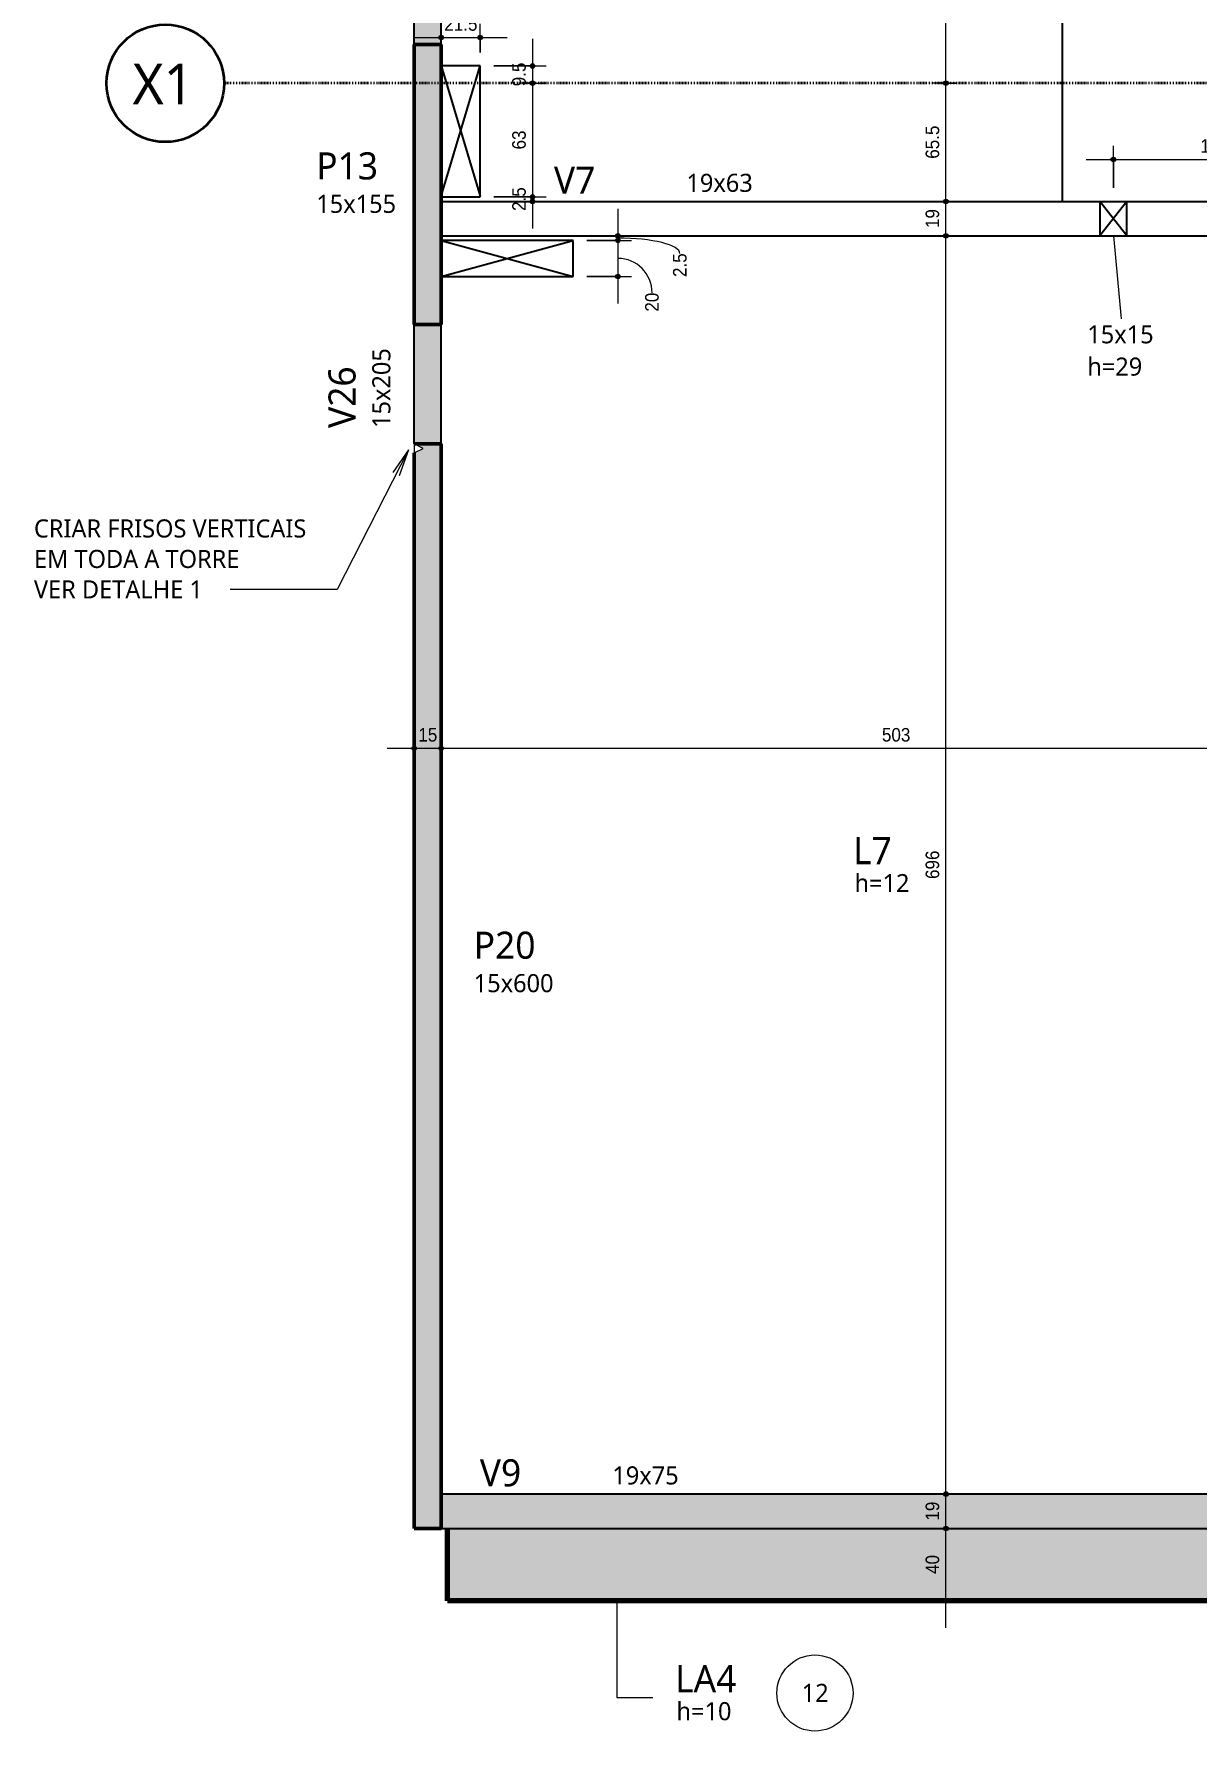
# Model space of a CAD drawing. Header units: centimetres. Extents: x -1981 to 73905, y -3196 to 88043.
# Drawn here: x -1969 to -1326, y -1028 to -89 of the extents above; entities that cross this region are included whole.
import ezdxf

# ---------------------------------------------------------------- set-up
doc = ezdxf.new("R2010")
doc.units = ezdxf.units.CM
doc.linetypes.add('Dash dot', pattern=[1.5875, 0.635, -0.47625, 0, -0.47625])
doc.linetypes.add('Traço', pattern=[0.635, 0.3175, -0.3175])
for name, color, linetype, lineweight in [('A-ANNO-DIMS', 7, 'Continuous', 9), ('A-ANNO-DIMS-50', 7, 'Continuous', 9), ('A-DETL-THIN', 7, 'Continuous', 25), ('A-FLOR', 7, 'Continuous', 25), ('A-FLOR-IDEN', 7, 'Continuous', 9), ('A-GENM', 7, 'Continuous', 25), ('A-GENM-HDLN', 7, 'Traço', 18), ('A-GENM-IDEN', 7, 'Continuous', 9), ('G-ANNO-TEXT', 7, 'Continuous', 9), ('S-BEAM', 7, 'Continuous', 25), ('S-BEAM-HDLN', 7, 'Traço', 25), ('S-BEAM-IDEN', 7, 'Continuous', 9), ('S-COLS', 7, 'Continuous', 25), ('S-COLS-IDEN', 7, 'Continuous', 9), ('S-GRID', 7, 'Continuous', 9), ('S-GRID-IDEN', 7, 'Continuous', 9)]:
    doc.layers.add(name, color=color, linetype=linetype, lineweight=lineweight)
doc.layers.add('A-DETL', color=7, linetype='Continuous', lineweight=18, true_color=0x00a600)
doc.styles.add('Arial_1', font='arial.ttf', dxfattribs={"width": 0.9, "height": 7.5})
doc.styles.add('Gadugi', font='gadugi.ttf', dxfattribs={"height": 15})
doc.styles.add('Gadugi_1', font='gadugi.ttf', dxfattribs={"height": 10})
doc.styles.add('Gadugi_3', font='gadugi.ttf', dxfattribs={"height": 22.5})
doc.dimstyles.new('PED_1_5mm_ESQ', dxfattribs={"dimscale": 30.48, "dimtxt": 7.651945, "dimasz": 0.328084, "dimexe": 0.246063, "dimexo": 0.246063, "dimgap": 0.049213, "dimtad": 1, "dimdec": 1, "dimrnd": 0.5, "dimdsep": 46, "dimtxsty": 'Arial_1', "dimblk1": 'DOTSMALL', "dimblk2": 'DOTSMALL', "dimsah": 1, "dimcen": 0.09, "dimdle": 0.492126, "dimazin": 0, "dimtfac": 1, "dimtdec": 4, "dimtix": 1, "dimtmove": 0, "dimatfit": 3, "dimfxl": 1, "dimtvp": 1, "dimtolj": 1, "dimtzin": 0, "dimarcsym": 2})
doc.dimstyles.new('PED_1_5mm_ESQ_2', dxfattribs={"dimscale": 30.48, "dimtxt": 7.651945, "dimasz": 0.328084, "dimexe": 0.246063, "dimexo": 0.246063, "dimgap": 0.049213, "dimtad": 1, "dimdec": 1, "dimrnd": 0.5, "dimdsep": 46, "dimtxsty": 'Arial_1', "dimblk1": 'DOTSMALL', "dimblk2": 'DOTSMALL', "dimsah": 1, "dimcen": 0.09, "dimdle": 0.492126, "dimazin": 0, "dimtfac": 1, "dimtdec": 4, "dimtix": 1, "dimtmove": 1, "dimatfit": 3, "dimfxl": 1, "dimtvp": 1, "dimtolj": 1, "dimtzin": 0, "dimarcsym": 2})

# ---------------------------------------------------------------- blocks, each defined once
blk = doc.blocks.new('PED_FURO_RETANGULAR_R04_2020 - 15x15x29-3491205-PL G 001 - FORMA DO PAVIMENTO TIPO 2')
at = {"layer": 'A-GENM-HDLN'}
for p, q in [((-7.5, 9.5), (7.5, -9.5)), ((-7.5, -9.5), (7.5, 9.5)), ((-7.5, -9.5), (-7.5, 9.5)), ((7.5, 9.5), (7.5, -9.5))]:
    blk.add_line(p, q, dxfattribs=at)
blk = doc.blocks.new('PED_TAG_LAJE_R03 - TÍTULO_ESPESSURA_REBAIXO _LADO_-2582900-PL G 001 - FORMA DO PAVIMENTO TIPO 2')
at = {"layer": 'A-FLOR-IDEN'}
blk.add_circle((1.073, 0), 0.421, dxfattribs=at)
blk = doc.blocks.new('Eixo - X1-2173051-PL G 001 - FORMA DO PAVIMENTO TIPO 2')
at = {"layer": 'S-GRID-IDEN', "color": 152, "lineweight": 35, "true_color": 0x0070c0}
blk.add_circle((0, 0), 0.65, dxfattribs=at)
blk = doc.blocks.new('DIMBLOCK19-PL G 001 - FORMA DO PAVIMENTO TIPO 2')
at = {"layer": 'A-ANNO-DIMS-50'}
h = blk.add_hatch(color=256, dxfattribs=at)
edge = h.paths.add_edge_path(flags=0)
edge.add_arc((-1758.86, -484.38), 1.25, 0, 360)
h = blk.add_hatch(color=256, dxfattribs=at)
edge = h.paths.add_edge_path(flags=0)
edge.add_arc((-1743.86, -484.38), 1.25, 0, 360)
for p, q in [((-1758.86, -490.11), (-1758.86, -476.88)), ((-1743.86, -490.11), (-1743.86, -476.88)), ((-1773.86, -484.38), (-1743.86, -484.38)), ((-1758.86, -484.38), (-1758.86, -490.11)), ((-1743.86, -484.38), (-1743.86, -490.11))]:
    blk.add_line(p, q, dxfattribs=at)
for centre in [(-1758.86, -484.38), (-1743.86, -484.38)]:
    blk.add_circle(centre, 1.25, dxfattribs=at)
at = {"layer": 'A-ANNO-DIMS-50', "color": 0, "insert": (-1756.54, -473.15), "char_height": 7.5, "width": 12.4315, "attachment_point": 1, "line_spacing_factor": 0.941778, "style": 'Arial_1'}
blk.add_mtext('15', dxfattribs=at)
blk = doc.blocks.new('_DotSmall')
at = {"color": 0, "linetype": 'ByBlock', "const_width": 0.5}
blk.add_lwpolyline([(-0.0625, 0, 1), (0.0625, 0, 1)], format="xyb", close=True, dxfattribs=at)
blk = doc.blocks.new('DIMBLOCK20-PL G 001 - FORMA DO PAVIMENTO TIPO 2')
at = {"layer": 'A-ANNO-DIMS-50'}
h = blk.add_hatch(color=256, dxfattribs=at)
edge = h.paths.add_edge_path(flags=0)
edge.add_arc((-1743.86, -484.38), 1.25, 0, 360)
h = blk.add_hatch(color=256, dxfattribs=at)
edge = h.paths.add_edge_path(flags=0)
edge.add_arc((-1240.86, -484.38), 1.25, 0, 360)
for p, q in [((-1743.86, -490.11), (-1743.86, -476.88)), ((-1240.86, -490.11), (-1240.86, -476.88)), ((-1743.86, -484.38), (-1240.86, -484.38)), ((-1743.86, -484.38), (-1743.86, -490.11)), ((-1240.86, -484.38), (-1240.86, -490.11))]:
    blk.add_line(p, q, dxfattribs=at)
for centre in [(-1743.86, -484.38), (-1240.86, -484.38)]:
    blk.add_circle(centre, 1.25, dxfattribs=at)
at = {"layer": 'A-ANNO-DIMS-50', "color": 0, "insert": (-1500.13, -473.15), "char_height": 7.5, "width": 18.6472, "attachment_point": 1, "line_spacing_factor": 0.941778, "style": 'Arial_1'}
blk.add_mtext('503', dxfattribs=at)
blk = doc.blocks.new('DIMBLOCK34-PL G 001 - FORMA DO PAVIMENTO TIPO 2')
at = {"layer": 'A-ANNO-DIMS-50'}
h = blk.add_hatch(color=256, dxfattribs=at)
edge = h.paths.add_edge_path(flags=0)
edge.add_arc((-1464.73, -915.95), 1.25, 0, 360)
h = blk.add_hatch(color=256, dxfattribs=at)
edge = h.paths.add_edge_path(flags=0)
edge.add_arc((-1464.73, -955.95), 1.25, 0, 360)
for p, q in [((-1459, -915.95), (-1472.23, -915.95)), ((-1464.73, -970.95), (-1464.73, -915.95)), ((-1464.73, -915.95), (-1459, -915.95)), ((-1459, -955.95), (-1472.23, -955.95)), ((-1464.73, -955.95), (-1459, -955.95))]:
    blk.add_line(p, q, dxfattribs=at)
for centre in [(-1464.73, -915.95), (-1464.73, -955.95)]:
    blk.add_circle(centre, 1.25, dxfattribs=at)
at = {"layer": 'A-ANNO-DIMS-50', "color": 0, "insert": (-1475.97, -941.13), "char_height": 7.5, "width": 12.4315, "attachment_point": 1, "rotation": 90, "line_spacing_factor": 0.941778, "style": 'Arial_1'}
blk.add_mtext('40', dxfattribs=at)
blk = doc.blocks.new('DIMBLOCK35-PL G 001 - FORMA DO PAVIMENTO TIPO 2')
at = {"layer": 'A-ANNO-DIMS-50'}
h = blk.add_hatch(color=256, dxfattribs=at)
edge = h.paths.add_edge_path(flags=0)
edge.add_arc((-1464.73, -896.95), 1.25, 0, 360)
h = blk.add_hatch(color=256, dxfattribs=at)
edge = h.paths.add_edge_path(flags=0)
edge.add_arc((-1464.73, -915.95), 1.25, 0, 360)
for p, q in [((-1459, -896.95), (-1472.23, -896.95)), ((-1464.73, -915.95), (-1464.73, -896.95)), ((-1464.73, -896.95), (-1459, -896.95)), ((-1459, -915.95), (-1472.23, -915.95)), ((-1464.73, -915.95), (-1459, -915.95))]:
    blk.add_line(p, q, dxfattribs=at)
for centre in [(-1464.73, -896.95), (-1464.73, -915.95)]:
    blk.add_circle(centre, 1.25, dxfattribs=at)
at = {"layer": 'A-ANNO-DIMS-50', "color": 0, "insert": (-1475.97, -911.63), "char_height": 7.5, "width": 12.4315, "attachment_point": 1, "rotation": 90, "line_spacing_factor": 0.941778, "style": 'Arial_1'}
blk.add_mtext('19', dxfattribs=at)
blk = doc.blocks.new('DIMBLOCK36-PL G 001 - FORMA DO PAVIMENTO TIPO 2')
at = {"layer": 'A-ANNO-DIMS-50'}
h = blk.add_hatch(color=256, dxfattribs=at)
edge = h.paths.add_edge_path(flags=0)
edge.add_arc((-1464.73, -200.88), 1.25, 0, 360)
h = blk.add_hatch(color=256, dxfattribs=at)
edge = h.paths.add_edge_path(flags=0)
edge.add_arc((-1464.73, -896.95), 1.25, 0, 360)
for p, q in [((-1459, -200.88), (-1472.23, -200.88)), ((-1464.73, -896.95), (-1464.73, -200.88)), ((-1464.73, -200.88), (-1459, -200.88)), ((-1459, -896.95), (-1472.23, -896.95)), ((-1464.73, -896.95), (-1459, -896.95))]:
    blk.add_line(p, q, dxfattribs=at)
for centre in [(-1464.73, -200.88), (-1464.73, -896.95)]:
    blk.add_circle(centre, 1.25, dxfattribs=at)
at = {"layer": 'A-ANNO-DIMS-50', "color": 0, "insert": (-1475.97, -556.68), "char_height": 7.5, "width": 18.6472, "attachment_point": 1, "rotation": 90, "line_spacing_factor": 0.941778, "style": 'Arial_1'}
blk.add_mtext('696', dxfattribs=at)
blk = doc.blocks.new('DIMBLOCK37-PL G 001 - FORMA DO PAVIMENTO TIPO 2')
at = {"layer": 'A-ANNO-DIMS-50'}
h = blk.add_hatch(color=256, dxfattribs=at)
edge = h.paths.add_edge_path(flags=0)
edge.add_arc((-1464.73, -181.88), 1.25, 0, 360)
h = blk.add_hatch(color=256, dxfattribs=at)
edge = h.paths.add_edge_path(flags=0)
edge.add_arc((-1464.73, -200.88), 1.25, 0, 360)
for p, q in [((-1459, -181.88), (-1472.23, -181.88)), ((-1464.73, -200.88), (-1464.73, -181.88)), ((-1464.73, -181.88), (-1459, -181.88)), ((-1459, -200.88), (-1472.23, -200.88)), ((-1464.73, -200.88), (-1459, -200.88))]:
    blk.add_line(p, q, dxfattribs=at)
for centre in [(-1464.73, -181.88), (-1464.73, -200.88)]:
    blk.add_circle(centre, 1.25, dxfattribs=at)
at = {"layer": 'A-ANNO-DIMS-50', "color": 0, "insert": (-1475.97, -196.56), "char_height": 7.5, "width": 12.4315, "attachment_point": 1, "rotation": 90, "line_spacing_factor": 0.941778, "style": 'Arial_1'}
blk.add_mtext('19', dxfattribs=at)
blk = doc.blocks.new('DIMBLOCK38-PL G 001 - FORMA DO PAVIMENTO TIPO 2')
at = {"layer": 'A-ANNO-DIMS-50'}
h = blk.add_hatch(color=256, dxfattribs=at)
edge = h.paths.add_edge_path(flags=0)
edge.add_arc((-1464.73, -116.45), 1.25, 0, 360)
h = blk.add_hatch(color=256, dxfattribs=at)
edge = h.paths.add_edge_path(flags=0)
edge.add_arc((-1464.73, -181.88), 1.25, 0, 360)
for p, q in [((-1459, -116.45), (-1472.23, -116.45)), ((-1464.73, -181.88), (-1464.73, -116.45)), ((-1464.73, -116.45), (-1459, -116.45)), ((-1459, -181.88), (-1472.23, -181.88)), ((-1464.73, -181.88), (-1459, -181.88))]:
    blk.add_line(p, q, dxfattribs=at)
for centre in [(-1464.73, -116.45), (-1464.73, -181.88)]:
    blk.add_circle(centre, 1.25, dxfattribs=at)
at = {"layer": 'A-ANNO-DIMS-50', "color": 0, "insert": (-1475.97, -158.23), "char_height": 7.5, "width": 21.7551, "attachment_point": 1, "rotation": 90, "line_spacing_factor": 0.941778, "style": 'Arial_1'}
blk.add_mtext('65.5', dxfattribs=at)
blk = doc.blocks.new('DIMBLOCK39-PL G 001 - FORMA DO PAVIMENTO TIPO 2')
at = {"layer": 'A-ANNO-DIMS-50'}
h = blk.add_hatch(color=256, dxfattribs=at)
edge = h.paths.add_edge_path(flags=0)
edge.add_arc((-1464.73, -26.88), 1.25, 0, 360)
h = blk.add_hatch(color=256, dxfattribs=at)
edge = h.paths.add_edge_path(flags=0)
edge.add_arc((-1464.73, -116.45), 1.25, 0, 360)
for p, q in [((-1388.86, -26.88), (-1472.23, -26.88)), ((-1464.73, -116.45), (-1464.73, -26.88)), ((-1464.73, -26.88), (-1388.86, -26.88)), ((-1459, -116.45), (-1472.23, -116.45)), ((-1464.73, -116.45), (-1459, -116.45))]:
    blk.add_line(p, q, dxfattribs=at)
for centre in [(-1464.73, -26.88), (-1464.73, -116.45)]:
    blk.add_circle(centre, 1.25, dxfattribs=at)
at = {"layer": 'A-ANNO-DIMS-50', "color": 0, "insert": (-1475.97, -80.73), "char_height": 7.5, "width": 21.7551, "attachment_point": 1, "rotation": 90, "line_spacing_factor": 0.941778, "style": 'Arial_1'}
blk.add_mtext('89.5', dxfattribs=at)
blk = doc.blocks.new('DIMBLOCK168-PL G 001 - FORMA DO PAVIMENTO TIPO 2')
at = {"layer": 'A-ANNO-DIMS-50'}
h = blk.add_hatch(color=256, dxfattribs=at)
edge = h.paths.add_edge_path(flags=0)
edge.add_arc((-1372.09, -158.66), 1.25, 0, 360)
h = blk.add_hatch(color=256, dxfattribs=at)
edge = h.paths.add_edge_path(flags=0)
edge.add_arc((-1260.29, -158.66), 1.25, 0, 360)
for p, q in [((-1387.09, -158.66), (-1260.29, -158.66)), ((-1372.09, -174.38), (-1372.09, -151.16)), ((-1372.09, -158.66), (-1372.09, -174.38)), ((-1260.29, -174.38), (-1260.29, -151.16)), ((-1260.29, -158.66), (-1260.29, -174.38))]:
    blk.add_line(p, q, dxfattribs=at)
for centre in [(-1372.09, -158.66), (-1260.29, -158.66)]:
    blk.add_circle(centre, 1.25, dxfattribs=at)
at = {"layer": 'A-ANNO-DIMS-50', "color": 0, "insert": (-1323.96, -147.42), "char_height": 7.5, "width": 18.6472, "attachment_point": 1, "line_spacing_factor": 0.941778, "style": 'Arial_1'}
blk.add_mtext('112', dxfattribs=at)
blk = doc.blocks.new('DIMBLOCK171-PL G 001 - FORMA DO PAVIMENTO TIPO 2')
at = {"layer": 'A-ANNO-DIMS-50'}
h = blk.add_hatch(color=256, dxfattribs=at)
edge = h.paths.add_edge_path(flags=0)
edge.add_arc((-1646.16, -200.88), 1.25, 0, 360)
h = blk.add_hatch(color=256, dxfattribs=at)
edge = h.paths.add_edge_path(flags=0)
edge.add_arc((-1646.16, -203.38), 1.25, 0, 360)
for p, q in [((-1646.16, -185.88), (-1646.16, -203.38)), ((-1663.36, -203.38), (-1638.66, -203.38)), ((-1646.16, -203.38), (-1663.36, -203.38)), ((-1651.89, -200.88), (-1638.66, -200.88)), ((-1646.16, -200.88), (-1651.89, -200.88))]:
    blk.add_line(p, q, dxfattribs=at)
for centre in [(-1646.16, -200.88), (-1646.16, -203.38)]:
    blk.add_circle(centre, 1.25, dxfattribs=at)
blk.add_ellipse((-1646.16, -210.71), major_axis=(34.33, 0), ratio=0.249934, start_param=0, end_param=1.570796, dxfattribs=at)
at = {"layer": 'A-ANNO-DIMS-50', "color": 0, "insert": (-1615.68, -223.66), "char_height": 7.5, "width": 15.5393, "attachment_point": 1, "rotation": 90, "line_spacing_factor": 0.941778, "style": 'Arial_1'}
blk.add_mtext('2.5', dxfattribs=at)
blk = doc.blocks.new('DIMBLOCK172-PL G 001 - FORMA DO PAVIMENTO TIPO 2')
at = {"layer": 'A-ANNO-DIMS-50'}
h = blk.add_hatch(color=256, dxfattribs=at)
edge = h.paths.add_edge_path(flags=0)
edge.add_arc((-1646.16, -203.38), 1.25, 0, 360)
h = blk.add_hatch(color=256, dxfattribs=at)
edge = h.paths.add_edge_path(flags=0)
edge.add_arc((-1646.16, -223.38), 1.25, 0, 360)
for p, q in [((-1663.36, -203.38), (-1638.66, -203.38)), ((-1646.16, -203.38), (-1663.36, -203.38)), ((-1646.16, -203.38), (-1646.16, -238.38)), ((-1663.36, -223.38), (-1638.66, -223.38)), ((-1646.16, -223.38), (-1663.36, -223.38))]:
    blk.add_line(p, q, dxfattribs=at)
for centre in [(-1646.16, -203.38), (-1646.16, -223.38)]:
    blk.add_circle(centre, 1.25, dxfattribs=at)
blk.add_ellipse((-1646.16, -232.45), major_axis=(0, 19.07), ratio=0.991892, start_param=4.712389, end_param=6.283185, dxfattribs=at)
at = {"layer": 'A-ANNO-DIMS-50', "color": 0, "insert": (-1631.1, -242.81), "char_height": 7.5, "width": 12.4315, "attachment_point": 1, "rotation": 90, "line_spacing_factor": 0.941778, "style": 'Arial_1'}
blk.add_mtext('20', dxfattribs=at)
blk = doc.blocks.new('DIMBLOCK253-PL G 001 - FORMA DO PAVIMENTO TIPO 2')
at = {"layer": 'A-ANNO-DIMS-50'}
h = blk.add_hatch(color=256, dxfattribs=at)
edge = h.paths.add_edge_path(flags=0)
edge.add_arc((-1693.38, -106.88), 1.25, 0, 360)
h = blk.add_hatch(color=256, dxfattribs=at)
edge = h.paths.add_edge_path(flags=0)
edge.add_arc((-1693.38, -116.45), 1.25, 0, 360)
for p, q in [((-1693.38, -91.88), (-1693.38, -116.45)), ((-1714.86, -106.88), (-1685.88, -106.88)), ((-1693.38, -106.88), (-1714.86, -106.88)), ((-1699.12, -116.45), (-1685.88, -116.45)), ((-1693.38, -116.45), (-1699.12, -116.45))]:
    blk.add_line(p, q, dxfattribs=at)
for centre in [(-1693.38, -106.88), (-1693.38, -116.45)]:
    blk.add_circle(centre, 1.25, dxfattribs=at)
at = {"layer": 'A-ANNO-DIMS-50', "color": 0, "insert": (-1704.62, -118.14), "char_height": 7.5, "width": 15.5393, "attachment_point": 1, "rotation": 90, "line_spacing_factor": 0.941778, "style": 'Arial_1'}
blk.add_mtext('9.5', dxfattribs=at)
blk = doc.blocks.new('DIMBLOCK254-PL G 001 - FORMA DO PAVIMENTO TIPO 2')
at = {"layer": 'A-ANNO-DIMS-50'}
h = blk.add_hatch(color=256, dxfattribs=at)
edge = h.paths.add_edge_path(flags=0)
edge.add_arc((-1693.38, -116.45), 1.25, 0, 360)
h = blk.add_hatch(color=256, dxfattribs=at)
edge = h.paths.add_edge_path(flags=0)
edge.add_arc((-1693.38, -179.38), 1.25, 0, 360)
for p, q in [((-1699.12, -116.45), (-1685.88, -116.45)), ((-1693.38, -116.45), (-1699.12, -116.45)), ((-1693.38, -116.45), (-1693.38, -179.38)), ((-1714.86, -179.38), (-1685.88, -179.38)), ((-1693.38, -179.38), (-1714.86, -179.38))]:
    blk.add_line(p, q, dxfattribs=at)
for centre in [(-1693.38, -116.45), (-1693.38, -179.38)]:
    blk.add_circle(centre, 1.25, dxfattribs=at)
at = {"layer": 'A-ANNO-DIMS-50', "color": 0, "insert": (-1704.62, -153.09), "char_height": 7.5, "width": 12.4315, "attachment_point": 1, "rotation": 90, "line_spacing_factor": 0.941778, "style": 'Arial_1'}
blk.add_mtext('63', dxfattribs=at)
blk = doc.blocks.new('DIMBLOCK255-PL G 001 - FORMA DO PAVIMENTO TIPO 2')
at = {"layer": 'A-ANNO-DIMS-50'}
h = blk.add_hatch(color=256, dxfattribs=at)
edge = h.paths.add_edge_path(flags=0)
edge.add_arc((-1693.38, -179.38), 1.25, 0, 360)
h = blk.add_hatch(color=256, dxfattribs=at)
edge = h.paths.add_edge_path(flags=0)
edge.add_arc((-1693.38, -181.88), 1.25, 0, 360)
for p, q in [((-1714.86, -179.38), (-1685.88, -179.38)), ((-1693.38, -179.38), (-1714.86, -179.38)), ((-1699.12, -181.88), (-1685.88, -181.88)), ((-1693.38, -181.88), (-1699.12, -181.88)), ((-1693.38, -179.38), (-1693.38, -196.88))]:
    blk.add_line(p, q, dxfattribs=at)
for centre in [(-1693.38, -179.38), (-1693.38, -181.88)]:
    blk.add_circle(centre, 1.25, dxfattribs=at)
at = {"layer": 'A-ANNO-DIMS-50', "color": 0, "insert": (-1704.62, -187.11), "char_height": 7.5, "width": 15.5393, "attachment_point": 1, "rotation": 90, "line_spacing_factor": 0.941778, "style": 'Arial_1'}
blk.add_mtext('2.5', dxfattribs=at)
blk = doc.blocks.new('DIMBLOCK256-PL G 001 - FORMA DO PAVIMENTO TIPO 2')
at = {"layer": 'A-ANNO-DIMS-50'}
h = blk.add_hatch(color=256, dxfattribs=at)
edge = h.paths.add_edge_path(flags=0)
edge.add_arc((-1743.86, -91.15), 1.25, 0, 360)
h = blk.add_hatch(color=256, dxfattribs=at)
edge = h.paths.add_edge_path(flags=0)
edge.add_arc((-1722.36, -91.15), 1.25, 0, 360)
for p, q in [((-1722.36, -99.38), (-1722.36, -83.65)), ((-1758.86, -91.15), (-1707.36, -91.15)), ((-1743.86, -87.45), (-1743.86, -98.65)), ((-1743.86, -91.15), (-1743.86, -87.45)), ((-1722.36, -91.15), (-1722.36, -99.38))]:
    blk.add_line(p, q, dxfattribs=at)
for centre in [(-1743.86, -91.15), (-1722.36, -91.15)]:
    blk.add_circle(centre, 1.25, dxfattribs=at)
at = {"layer": 'A-ANNO-DIMS-50', "color": 0, "insert": (-1742.18, -79.91), "char_height": 7.5, "width": 21.7551, "attachment_point": 1, "line_spacing_factor": 0.941778, "style": 'Arial_1'}
blk.add_mtext('21.5', dxfattribs=at)

msp = doc.modelspace()

# ---------------------------------------------------------------- hatches: boundary and pattern name
at = {"layer": 'A-FLOR', "true_color": 0xffffcc}
msp.add_hatch(color=7, dxfattribs=at).paths.add_polyline_path([(-561.36, -955.95), (-561.36, -915.95), (-1740.36, -915.95), (-1740.36, -955.95), (-561.59, -955.95)], flags=0)
at = {"layer": 'S-BEAM', "true_color": 0xe6b8b7}
for points in [[(-1743.86, -94.95), (-1743.86, -29.08), (-1758.86, -29.08), (-1758.86, -94.95)], [(-1758.86, -316), (-1743.86, -316), (-1743.86, -250.03), (-1758.86, -250.03)]]:
    msp.add_hatch(color=9, dxfattribs=at).paths.add_polyline_path(points, flags=0)
at = {"layer": 'S-BEAM', "true_color": 0xffffcc}
msp.add_hatch(color=7, dxfattribs=at).paths.add_polyline_path([(-1743.86, -915.95), (-1279.61, -915.95), (-1279.61, -896.95), (-1743.86, -896.95)], flags=0)
at = {"layer": 'S-COLS', "true_color": 0x808080}
for points in [[(-1743.86, -249.93), (-1743.86, -94.95), (-1758.86, -94.95), (-1758.86, -249.93)], [(-1758.86, -915.95), (-1743.86, -915.95), (-1743.86, -316), (-1758.86, -316), (-1753.86, -318.5), (-1758.86, -321), (-1758.86, -412.81)]]:
    msp.add_hatch(color=8, dxfattribs=at).paths.add_polyline_path(points, flags=0)

# ---------------------------------------------------------------- linework, layer by layer
at = {"layer": 'A-DETL', "color": 7}
for p, q in [((-1758.86, -316), (-1758.86, -321)), ((-1753.86, -318.5), (-1758.86, -316)), ((-1758.86, -321), (-1753.86, -318.5)), ((-1646.83, -955.56), (-1646.83, -1009.56)), ((-1646.83, -1009.56), (-1626.83, -1009.56))]:
    msp.add_line(p, q, dxfattribs=at)
at = {"layer": 'A-DETL-THIN'}
for p, q in [((-1743.86, -178.88), (-1722.36, -106.88)), ((-1743.86, -106.88), (-1722.36, -178.88)), ((-1364.59, -181.88), (-1379.59, -200.88)), ((-1364.59, -200.88), (-1379.59, -181.88)), ((-1743.86, -223.38), (-1670.86, -203.38)), ((-1743.86, -203.38), (-1670.86, -223.38))]:
    msp.add_line(p, q, dxfattribs=at)
at = {"layer": 'A-FLOR'}
for p, q in [((-1400.36, -26.88), (-1400.36, -181.88)), ((-1722.36, -106.88), (-1743.86, -106.88)), ((-1722.36, -179.38), (-1722.36, -106.88)), ((-1743.86, -179.38), (-1722.36, -179.38)), ((-1670.86, -203.38), (-1743.86, -203.38)), ((-1670.86, -223.38), (-1670.86, -203.38)), ((-1743.86, -223.38), (-1670.86, -223.38)), ((-1743.86, -250.03), (-1743.86, -249.93))]:
    msp.add_line(p, q, dxfattribs=at)
at = {"layer": 'A-FLOR', "color": 190, "lineweight": 70, "true_color": 0x8000ff}
for p, q in [((-1740.36, -955.95), (-1740.36, -915.95)), ((-561.36, -955.95), (-1740.36, -955.95))]:
    msp.add_line(p, q, dxfattribs=at)
at = {"layer": 'A-GENM-IDEN'}
msp.add_line((-1372.09, -200.88), (-1367.84, -246.78), dxfattribs=at)
at = {"layer": 'G-ANNO-TEXT', "color": 1, "true_color": 0xff0000}
for p, q in [((-1762.02, -319.29), (-1801.38, -396.49)), ((-1762.02, -319.29), (-1770.59, -331.76)), ((-1762.02, -319.29), (-1767.07, -333.55)), ((-1801.38, -396.49), (-1860.58, -396.49))]:
    msp.add_line(p, q, dxfattribs=at)
at = {"layer": 'S-BEAM'}
for p, q in [((-1758.86, -94.95), (-1758.86, -29.08)), ((-1743.86, -94.95), (-1743.86, -29.08)), ((-1743.86, -181.88), (-1240.86, -181.88)), ((-1743.86, -200.88), (-1240.86, -200.88)), ((-1758.86, -250.03), (-1743.86, -250.03)), ((-1758.86, -316), (-1758.86, -250.03)), ((-1743.86, -316), (-1743.86, -250.03)), ((-1279.61, -896.95), (-1743.86, -896.95)), ((-1743.86, -915.95), (-1279.61, -915.95))]:
    msp.add_line(p, q, dxfattribs=at)
at = {"layer": 'S-BEAM-HDLN', "linetype": 'Continuous'}
for p, q in [((-1379.59, -181.88), (-1379.59, -200.88)), ((-1364.59, -200.88), (-1364.59, -181.88))]:
    msp.add_line(p, q, dxfattribs=at)
at = {"layer": 'S-COLS', "lineweight": 50}
for p, q in [((-1758.86, -249.93), (-1758.86, -94.95)), ((-1758.86, -94.95), (-1743.86, -94.95)), ((-1743.86, -94.95), (-1743.86, -249.93)), ((-1743.86, -249.93), (-1758.86, -249.93)), ((-1758.86, -316), (-1743.86, -316)), ((-1743.86, -316), (-1743.86, -915.95)), ((-1758.86, -915.95), (-1758.86, -321)), ((-1743.86, -915.95), (-1758.86, -915.95))]:
    msp.add_line(p, q, dxfattribs=at)
at = {"layer": 'S-GRID', "color": 152, "linetype": 'Dash dot', "lineweight": 35, "true_color": 0x0070c0}
msp.add_line((1550.39, -116.45), (-1863.98, -116.45), dxfattribs=at)

# ---------------------------------------------------------------- block references
at = {"layer": 'A-FLOR-IDEN', "xscale": 49.99999999999998, "yscale": 49.99999999999998, "zscale": 49.99999999999998}
msp.add_blockref('PED_TAG_LAJE_R03 - TÍTULO_ESPESSURA_REBAIXO _LADO_-2582900-PL G 001 - FORMA DO PAVIMENTO TIPO 2', (-1590.82, -1007.02), dxfattribs=at)
at = {"layer": 'A-GENM', "linetype": 'Traço', "lineweight": 18, "rotation": 180}
msp.add_blockref('PED_FURO_RETANGULAR_R04_2020 - 15x15x29-3491205-PL G 001 - FORMA DO PAVIMENTO TIPO 2', (-1372.09, -191.38), dxfattribs=at)
at = {"layer": 'S-GRID-IDEN', "color": 152, "true_color": 0x0070c0, "xscale": 49.99999999999998, "yscale": 49.99999999999998, "zscale": 49.99999999999998, "rotation": 89.99999999999982}
msp.add_blockref('Eixo - X1-2173051-PL G 001 - FORMA DO PAVIMENTO TIPO 2', (-1896.48, -116.45), dxfattribs=at)

# ---------------------------------------------------------------- texts
at = {"layer": 'A-FLOR-IDEN', "attachment_point": 1}
for s, insert, char_height, width, style in [('L7', (-1516.07, -533.48), 15, 26.0548, 'Gadugi'), ('h=12', (-1515.29, -553.96), 10, 39.6835, 'Gadugi_1'), ('LA4', (-1614.53, -991.59), 15, 42.4894, 'Gadugi'), ('12', (-1544.47, -1001.92), 10, 18.4388, 'Gadugi_1'), ('h=10', (-1613.75, -1012.07), 10, 39.6835, 'Gadugi_1')]:
    msp.add_mtext(s, dxfattribs=dict(at, insert=insert, char_height=char_height, width=width, style=style))
at = {"layer": 'A-GENM-IDEN', "char_height": 10, "attachment_point": 1, "style": 'Gadugi_1'}
for s, insert, width in [('15x15', (-1386.54, -250.34), 44.8945), ('h=29', (-1386.54, -268.2), 39.6835)]:
    msp.add_mtext(s, dxfattribs=dict(at, insert=insert, width=width))
at = {"layer": 'G-ANNO-TEXT', "color": 1, "true_color": 0xff0000, "char_height": 10, "attachment_point": 1, "style": 'Gadugi_1'}
for s, insert, width in [('CRIAR FRISOS VERTICAIS', (-1969.13, -357.75), 190.8016), ('EM TODA A TORRE', (-1969.13, -374.62), 147.1097), ('VER DETALHE 1', (-1969.13, -391.49), 119.4514)]:
    msp.add_mtext(s, dxfattribs=dict(at, insert=insert, width=width))
at = {"layer": 'S-BEAM-IDEN', "attachment_point": 1}
for s, insert, char_height, width, style in [('V7', (-1681.55, -162.61), 15, 30.0633, 'Gadugi'), ('19x63', (-1608.25, -166.54), 10, 44.8945, 'Gadugi_1'), ('V9', (-1722.53, -877.68), 15, 30.0633, 'Gadugi'), ('19x75', (-1649.23, -881.61), 10, 44.8945, 'Gadugi_1')]:
    msp.add_mtext(s, dxfattribs=dict(at, insert=insert, char_height=char_height, width=width, style=style))
at = {"layer": 'S-BEAM-IDEN', "attachment_point": 1, "rotation": 90}
for s, insert, char_height, width, style in [('15x205', (-1782.02, -307.17), 10, 54.1139, 'Gadugi_1'), ('V26', (-1806.24, -307.17), 15, 44.0928, 'Gadugi')]:
    msp.add_mtext(s, dxfattribs=dict(at, insert=insert, char_height=char_height, width=width, style=style))
at = {"layer": 'S-COLS-IDEN', "attachment_point": 1}
for s, insert, char_height, width, style in [('P13', (-1813, -154.68), 15, 42.4894, 'Gadugi'), ('15x155', (-1813, -178.17), 10, 54.1139, 'Gadugi_1'), ('P20', (-1725.9, -585.81), 15, 42.4894, 'Gadugi'), ('15x600', (-1725.9, -609.3), 10, 54.1139, 'Gadugi_1')]:
    msp.add_mtext(s, dxfattribs=dict(at, insert=insert, char_height=char_height, width=width, style=style))
at = {"layer": 'S-GRID-IDEN', "color": 152, "true_color": 0x0070c0, "insert": (-1914.55, -105.54), "char_height": 22.5, "width": 43.692, "attachment_point": 1, "style": 'Gadugi_3'}
msp.add_mtext('X1', dxfattribs=at)

# ---------------------------------------------------------------- dimensions: what is measured, and where the dimension line sits
at = {"layer": 'A-ANNO-DIMS'}
for base, p1, p2, override, picture, middle in [((-1464.73, -26.88), (-1466.5, -116.45), (-1381.36, -26.88), {"dimpost": '<>', "dimfxl": 123.574009}, 'DIMBLOCK39-PL G 001 - FORMA DO PAVIMENTO TIPO 2', (-1470.06, -71.67)), ((-1693.38, -116.45), (-1722.36, -106.88), (-1691.62, -116.45), {"dimpost": '<>', "dimfxl": 32.202208}, 'DIMBLOCK253-PL G 001 - FORMA DO PAVIMENTO TIPO 2', (-1698.71, -111.67)), ((-1693.38, -179.38), (-1691.62, -116.45), (-1722.36, -179.38), {"dimpost": '<>', "dimfxl": 70.04147}, 'DIMBLOCK254-PL G 001 - FORMA DO PAVIMENTO TIPO 2', (-1698.72, -147.92)), ((-1464.73, -116.45), (-1466.5, -181.88), (-1466.5, -116.45), {"dimpost": '<>', "dimfxl": 65.431363}, 'DIMBLOCK38-PL G 001 - FORMA DO PAVIMENTO TIPO 2', (-1470.06, -149.17)), ((-1693.38, -181.88), (-1722.36, -179.38), (-1691.62, -181.88), {"dimpost": '<>', "dimfxl": 30.849248}, 'DIMBLOCK255-PL G 001 - FORMA DO PAVIMENTO TIPO 2', (-1698.71, -180.63)), ((-1464.73, -181.88), (-1466.5, -200.88), (-1466.5, -181.88), {"dimpost": '<>', "dimfxl": 19}, 'DIMBLOCK37-PL G 001 - FORMA DO PAVIMENTO TIPO 2', (-1470.06, -191.38)), ((-1464.73, -200.88), (-1466.5, -896.95), (-1466.5, -200.88), {"dimpost": '<>', "dimfxl": 696.06876}, 'DIMBLOCK36-PL G 001 - FORMA DO PAVIMENTO TIPO 2', (-1470.06, -548.92)), ((-1464.73, -896.95), (-1466.5, -915.95), (-1466.5, -896.95), {"dimpost": '<>', "dimfxl": 19}, 'DIMBLOCK35-PL G 001 - FORMA DO PAVIMENTO TIPO 2', (-1470.06, -906.45)), ((-1464.73, -915.95), (-1466.5, -955.95), (-1466.5, -915.95), {"dimpost": '<>', "dimfxl": 40}, 'DIMBLOCK34-PL G 001 - FORMA DO PAVIMENTO TIPO 2', (-1470.06, -935.95))]:
    dim = msp.add_linear_dim(base=base, p1=p1, p2=p2, angle=90, dimstyle='PED_1_5mm_ESQ', override=override, dxfattribs=at)
    dim.commit()
    dim.dimension.update_dxf_attribs({"geometry": picture, "text_midpoint": middle})
for base, p1, p2, override, picture, middle in [((-1722.36, -91.15), (-1743.86, -94.95), (-1722.36, -106.88), {"dimpost": '<>', "dimfxl": 24.585028}, 'DIMBLOCK256-PL G 001 - FORMA DO PAVIMENTO TIPO 2', (-1733.11, -85.82)), ((-1260.29, -158.66), (-1372.09, -181.88), (-1260.29, -181.88), {"dimpost": '<>', "dimfxl": 111.801679}, 'DIMBLOCK168-PL G 001 - FORMA DO PAVIMENTO TIPO 2', (-1316.19, -153.39)), ((-1743.86, -484.38), (-1758.86, -482.61), (-1743.86, -482.61), {"dimpost": '<>', "dimfxl": 15}, 'DIMBLOCK19-PL G 001 - FORMA DO PAVIMENTO TIPO 2', (-1751.36, -479.05)), ((-1240.86, -484.38), (-1743.86, -482.61), (-1240.86, -482.61), {"dimpost": '<>', "dimfxl": 502.99548}, 'DIMBLOCK20-PL G 001 - FORMA DO PAVIMENTO TIPO 2', (-1492.36, -479.05))]:
    dim = msp.add_linear_dim(base=base, p1=p1, p2=p2, dimstyle='PED_1_5mm_ESQ', override=override, dxfattribs=at)
    dim.commit()
    dim.dimension.update_dxf_attribs({"geometry": picture, "text_midpoint": middle})
for base, p1, p2, override, picture, middle in [((-1646.16, -203.38), (-1644.39, -200.88), (-1670.86, -203.38), {"dimpost": '<>', "dimfxl": 26.589011}, 'DIMBLOCK171-PL G 001 - FORMA DO PAVIMENTO TIPO 2', (-1610.68, -215.89)), ((-1646.16, -223.38), (-1670.86, -203.38), (-1670.86, -223.38), {"dimpost": '<>', "dimfxl": 19.999576}, 'DIMBLOCK172-PL G 001 - FORMA DO PAVIMENTO TIPO 2', (-1626.1, -236.59))]:
    dim = msp.add_linear_dim(base=base, p1=p1, p2=p2, angle=90, dimstyle='PED_1_5mm_ESQ_2', override=override, dxfattribs=at)
    dim.commit()
    dim.dimension.update_dxf_attribs({"geometry": picture, "text_midpoint": middle, "dimtype": 160, "text_rotation": 90})

doc.saveas('drawing.dxf')
